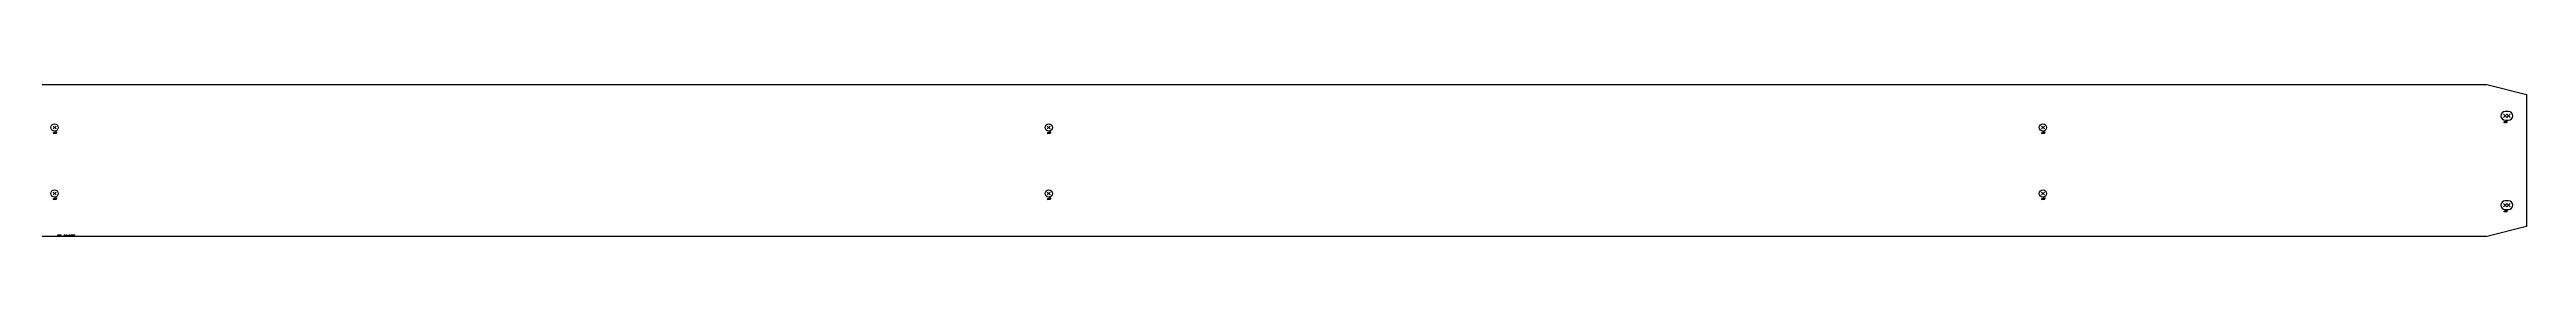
# Model space of a CAD drawing. Extents: x 0 to 14918, y -230 to 230.
# Drawn here: x 7444 to 14918, y -230 to 230 of the extents above; entities that cross this region are included whole.
import ezdxf

# ---------------------------------------------------------------- set-up
doc = ezdxf.new("R2010")
doc.units = 0
doc.header["$LTSCALE"] = 10
for name, color, linetype in [('BEZ_SCHRAUBEN', 7, 'CONTINUOUS'), ('SCHRAUBEN', 7, 'CONTINUOUS'), ('TEILE', 7, 'CONTINUOUS'), ('UNTERSCHRIFT', 7, 'CONTINUOUS')]:
    doc.layers.add(name, color=color, linetype=linetype)
doc.styles.get("Standard").update_dxf_attribs({"font": 'ROMANS'})

msp = doc.modelspace()

# ---------------------------------------------------------------- linework, layer by layer
at = {"layer": 'SCHRAUBEN', "color": 6}
for p, q in [((7463.400391, 104.399933), (7454.600098, 95.599937)), ((7454.600098, 104.399933), (7463.400391, 95.599937)), ((10463.399414, 104.399933), (10454.600586, 95.599937)), ((10454.600586, 104.399933), (10463.399414, 95.599937)), ((13463.399414, 104.399933), (13454.600586, 95.599937)), ((13454.600586, 104.399933), (13463.399414, 95.599937)), ((14859.214844, 140.200012), (14848.814453, 129.799988)), ((14848.814453, 140.200012), (14859.214844, 129.799988)), ((14869.214844, 140.200012), (14858.814453, 129.799988)), ((14858.814453, 140.200012), (14869.214844, 129.799988)), ((7463.400391, -95.600067), (7454.600098, -104.400063)), ((7454.600098, -95.600067), (7463.400391, -104.400063)), ((10463.399414, -95.600067), (10454.600586, -104.400063)), ((10454.600586, -95.600067), (10463.399414, -104.400063)), ((13463.399414, -95.600067), (13454.600586, -104.400063)), ((13454.600586, -95.600067), (13463.399414, -104.400063)), ((14859.214844, -129.800003), (14848.814453, -140.200012)), ((14848.814453, -129.800003), (14859.214844, -140.200012)), ((14869.214844, -129.800003), (14858.814453, -140.200012)), ((14858.814453, -129.800003), (14869.214844, -140.200012))]:
    msp.add_line(p, q, dxfattribs=at)
at = {"layer": 'SCHRAUBEN', "color": 4}
for p, q in [((14864.014648, 148), (14854.014648, 148)), ((14854.014648, 122), (14864.014648, 122)), ((14864.014648, -122.000008), (14854.014648, -122.000008)), ((14854.014648, -148.000015), (14864.014648, -148.000015))]:
    msp.add_line(p, q, dxfattribs=at)
for centre in [(7459, 99.999931), (10459, 99.999931), (13459, 99.999931), (7459, -100.000069), (10459, -100.000069), (13459, -100.000069)]:
    msp.add_circle(centre, 11, dxfattribs=at)
for centre, radius, start, end in [((14854.014648, 135), 13, 450, 270), ((14864.014648, 135), 13, 270, 450), ((14854.014648, -135.000015), 13.000008, 450, 270), ((14864.014648, -135.000015), 13, 270, 450)]:
    msp.add_arc(centre, radius, start, end, dxfattribs=at)
at = {"layer": 'TEILE', "color": 2}
for p, q in [((119.969017, 230), (14798.0625, 230)), ((14798.0625, 230), (14918, 200.000458)), ((14918, 200.000458), (14918, -200.000671)), ((14918, -200.000671), (14798.001953, -230)), ((14798.001953, -230), (119.998695, -230))]:
    msp.add_line(p, q, dxfattribs=at)

# ---------------------------------------------------------------- texts
at = {"layer": 'BEZ_SCHRAUBEN', "color": 2, "oblique": 15, "width": 0.8}
for s, p in [(' ø22', (7451.000977, 81.499931)), (' ø22', (10451, 81.499931)), (' ø22', (13451, 81.499931)), (' ø26', (14846.014648, 114.5)), (' ø22', (7451.000977, -118.500069)), (' ø22', (10451, -118.500069)), (' ø22', (13451, -118.500069)), (' ø26', (14846.014648, -155.5))]:
    msp.add_text(s, height=5, dxfattribs=at).set_placement(p)
at = {"layer": 'UNTERSCHRIFT', "color": 2, "oblique": 15, "width": 0.8}
for s, p in [('10321', (7466.800781, -228)), ('  , Profi l PL460*15', (7479.800293, -228))]:
    msp.add_text(s, height=3.25, dxfattribs=at).set_placement(p)

doc.saveas('drawing.dxf')
